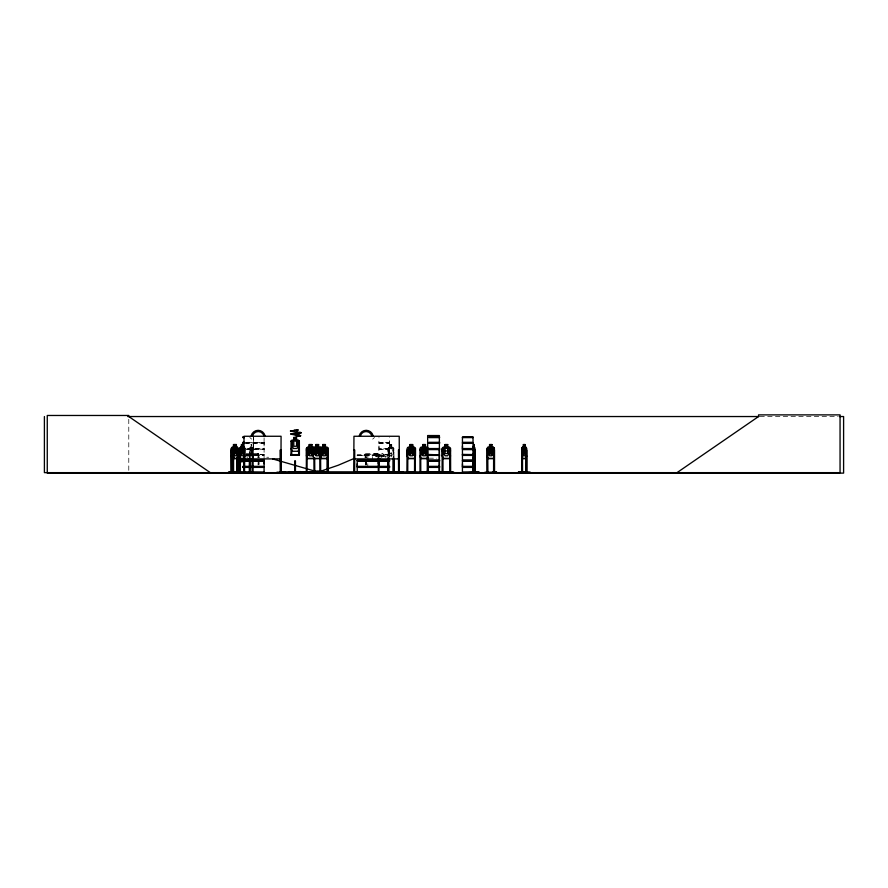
<?xml version="1.0" encoding="UTF-8"?>
<svg xmlns="http://www.w3.org/2000/svg" width="888" height="888" viewBox="0 0 888 888"><rect width="100%" height="100%" fill="white"/><g stroke="black" fill="none" stroke-linecap="round" stroke-linejoin="round"><path stroke-width="0.67" stroke-dasharray="4.44 3.33" d="M253.358 445.954L253.48 442.746M253.469 443.079L253.513 448.618L253.524 445.954M264.08 445.954L264.091 442.368L245.432 442.313M365.579 453.701L379.487 453.613L379.487 454.379L365.579 454.29C368.542 453.246 362.637 452.68 365.579 457.098M378.976 445.954L378.976 448.584L378.91 443.045L389.632 443.001L389.543 438.783M389.643 442.946L389.543 460.106M253.513 448.618L253.391 449.017M264.08 460.106L264.091 448.618L246.709 448.551M389.61 442.646L378.887 442.668L378.976 437.606M378.976 442.335L389.555 442.313L389.555 437.296M389.632 448.906L378.887 448.917L389.555 448.584L389.543 443.323M389.632 454.645L378.854 455.011L389.543 454.478M252.492 458.463L252.847 455.777M252.647 457.631L252.969 455.788M253.524 457.753L253.413 449.217L253.358 460.106M389.666 449.161L378.876 449.239L378.976 457.753M393.106 458.463L393.784 455.899M252.403 453.546L251.859 455.777L250.86 455.777L250.827 444.544M249.65 456.665L249.661 448.318L250.827 447.33M249.972 457.631L250.094 447.33M264.18 443.001L245.388 442.99M264.18 449.239L246.686 449.239M247.253 455.4L248.895 455.4M257.986 455.4L259.629 455.4M361.694 455.4L363.336 455.4M372.183 455.4L373.826 455.4M383.438 455.4L385.081 455.4M388.611 447.33L387.901 448.318L387.934 456.665M388.056 448.362L388.633 447.419M367.898 455.067L367.799 460.106M389.932 447.419L388.955 448.351L388.955 453.546L389.932 455.777L391.741 455.777L392.718 453.546L392.718 448.351L391.741 447.419M372.683 439.127L374.514 437.484M375.335 456.621L377.567 455.222L382.761 455.222L383.694 456.621L386.569 456.521L386.569 459.307M245.132 457.098C247.364 453.779 250.549 455.944 246.62 457.209M381.041 457.487C384.77 456.232 381.718 454.112 379.565 457.353C377.367 454.09 374.181 456.088 378.11 457.42M759.917 416.539L838.117 416.539M245.388 442.668L264.158 442.646M245.432 443.356L264.091 443.356L264.091 448.584M378.976 443.323L389.555 443.356M388.522 447.33L389.932 447.33L389.865 444.544L391.874 444.544L391.775 448.451L389.932 448.351M250.771 444.633L251.859 444.633M389.932 444.633L391.808 444.633M251.815 447.33L252.592 447.33M393.983 456.665L393.817 448.307L393.073 447.33L391.841 447.441M250.028 447.419L252.581 447.419L252.847 448.351M388.567 447.419L393.106 447.419L393.695 448.351M246.686 448.917L264.158 448.884M246.709 449.606L264.091 449.606M378.965 449.606L389.555 449.606L389.555 457.598M252.281 450.016L252.847 450.016M387.934 450.016L388.678 450.016L388.678 456.665M393.983 450.016L393.229 450.016L393.229 456.665M246.087 453.613L258.741 453.613L258.741 457.098M389.932 453.546L391.741 453.546M257.909 453.701L258.741 453.701M244.822 454.379L258.741 454.29M264.08 454.478L246.709 454.478L264.102 454.623M246.709 454.889L264.102 454.834M246.709 455.078L264.102 455.078M357.22 455.1L378.421 454.978L357.22 454.889L357.231 457.753M246.709 455.4L264.08 455.4M357.231 455.4L378.288 455.4M378.976 455.4L389.543 455.4M249.75 455.788L249.994 458.552M387.923 455.788L388.5 458.552M377.567 456.621L382.761 456.621L382.761 459.218M257.587 457.131L259.685 457.131M364.602 457.131L366.7 457.131M385.081 457.087L386.014 457.087M258.008 457.32L258.952 457.32M365.356 457.32L366.3 457.32M428.96 458.186L436.763 458.186M249.406 453.513L252.17 454.367L252.17 459.596M247.164 454.989L249.395 456.388M249.806 437.484L251.626 439.127M382.761 453.835L383.694 454.767M253.491 449.017L253.369 443.356M252.514 447.33L252.847 456.665M264.08 442.313L264.091 437.296M393.773 448.296L393.773 456.665M393.44 450.016L393.44 456.665M391.741 444.633L391.763 458.552M389.932 444.544L389.91 457.276M388.467 450.016L388.467 456.665M388.145 450.016L388.145 456.665M383.694 456.621L383.783 454.723L382.806 453.746L375.324 453.746L372.549 454.7L372.549 459.929M378.277 454.878L378.288 460.106M367.799 463.758L367.799 466.355M366.3 462.359L366.289 464.924M366.167 454.467L366.167 457.098M366.111 462.359L366.122 464.924M365.523 462.359L365.534 464.924M365.356 462.359L365.356 464.924M268.642 457.253L266.755 457.253M258.952 464.924L258.952 462.359L258.774 464.924M258.153 454.467L258.153 457.098M258.097 462.359L258.008 464.924M257.909 453.524L257.909 454.467M253.524 437.606L253.424 442.668L253.369 437.296M252.581 450.016L252.558 456.665M252.281 456.665L251.815 444.544L250.738 444.544L250.771 447.419M252.081 454.434L252.081 456.998M251.859 453.546C251.593 436.829 253.002 463.236 251.249 452.136C249.939 461.849 249.939 441.569 251.237 450.893L251.826 448.318L250.86 448.351L250.86 453.546M249.939 456.665L249.939 450.016L249.373 450.016L249.373 456.665M247.164 456.388L247.164 458.985M128.782 419.269L128.782 471.273M251.681 445.099L251.038 446.031L251.681 445.099M391.419 445.099L390.254 445.099L390.254 446.031L391.419 446.031L391.419 445.099"/><path stroke-width="1.33" d="M264.08 463.758L264.08 461.15L242.779 461.15M367.632 466.355L357.22 466.355L357.231 463.758M378.288 463.758L378.288 461.15M389.555 466.355L378.965 466.355L378.976 463.758M473.026 466.355L462.437 466.355L462.448 463.758M473.026 448.551L462.437 448.551L462.448 445.954M276.901 472.216L285.381 472.183M389.555 467.399L378.965 467.399L378.887 472.449L403.43 472.527L384.915 472.216M361.616 472.216L370.107 472.627M474.525 458.552L474.769 448.307L474.048 447.33M474.858 455.788L474.614 458.552L472.838 458.552M423.365 471.817L428.86 471.461M468.587 472.627L479.12 472.216L462.415 472.427L462.437 467.399L473.026 467.399M235.764 447.441L237.429 447.33L237.962 448.418L237.096 447.33M237.207 447.319L237.862 448.351L237.784 472.638L237.873 448.307M237.962 455.899L237.34 458.463L232.001 458.463L231.391 448.362M428.849 472.549L439.538 472.427M291.852 434.399L300.821 435.719L298.956 436.163M297.769 435.02L290.887 433.988M237.118 458.552L237.929 455.788L237.374 458.552L231.946 458.552L231.324 455.788M244.1 458.463L244.755 455.788L244.755 448.307L244.122 447.33M244.7 455.777L244.133 458.552L240.382 458.552L239.893 455.788L240.459 458.552M525.996 458.552L526.562 455.777L526.073 458.552L522.244 458.552L521.756 455.788L522.322 458.552M530.258 472.571L518.37 472.183L530.214 472.638M237.229 458.552L237.984 455.777M494.394 455.788L493.517 458.552L487.856 458.552L487.112 455.788L487.912 458.552M228.405 472.571L264.102 472.427L264.08 467.399L242.779 467.399M233.355 472.583L233.3 457.997M233.633 472.571L232.789 471.817L232.811 472.638L232.856 450.016L233.544 450.016L233.566 472.638M328.249 455.788L327.284 458.552L320.746 458.552L319.891 455.788L319.891 448.318L320.779 447.33L322.677 447.33L322.677 444.544L325.463 444.544L325.363 447.419L326.762 448.351L326.762 453.546L325.363 455.777L322.766 455.777L321.378 453.546M450.56 455.788L449.606 458.552L443.068 458.552L442.202 455.788M484.948 472.216L496.636 472.216L492.452 472.583M472.993 448.351L473.426 444.544M289.299 472.25L288.489 472.549L301.531 472.638L300.71 472.25M353.724 472.583L353.957 436.263L399.223 436.263L399.334 472.638L399.367 471.817M406.904 472.571L407.07 450.016L407.836 450.016L407.747 472.638M299.356 448.484L297.968 451.271L292.396 451.271L291.009 448.484M233.711 447.33L233.044 472.638M239.971 472.638L239.893 448.318L240.404 447.33L241.558 447.33M239.971 448.318L240.47 447.33M522.333 447.33L521.833 455.788M522.366 447.419L521.756 448.318L521.744 472.638M313.286 453.546L311.899 455.777L309.301 455.777L307.903 453.546L307.903 448.351L309.301 447.419L309.301 444.633L311.899 444.633M319.935 453.546L318.537 455.777L315.939 455.777L314.552 453.546L314.552 448.351L315.939 447.419L315.939 444.633L318.537 444.633M487.934 447.33L487.112 448.318L487.124 472.638M241.558 444.544L240.815 453.546L241.614 455.777L243.112 455.777L243.9 453.546L243.9 448.351L243.112 447.419L243.079 444.544M313.952 447.33L313.064 448.318L313.064 455.788L313.919 458.552M313.153 448.362L313.997 447.419L320.39 447.419L321.323 448.351L322.766 447.419L322.766 444.633L325.363 444.633M291.009 455.233L291.009 441.059L291.93 440.126L298.435 440.126L299.356 441.059L299.411 455.233L290.92 455.233L290.92 454.412L291.863 454.412L291.863 455.233M233.6 447.419L232.501 448.351L232.501 453.546M462.415 454.623L473.038 454.834M489.61 447.419L488.4 448.351L488.4 453.546L489.61 455.777L491.863 455.777L493.062 453.546L493.062 448.351L491.863 447.419L491.985 444.544L489.532 444.544L489.61 447.419L489.654 444.633L491.908 444.633M242.058 459.063L242.246 459.962M677.033 472.638L758.552 416.539L758.552 414.885L840.059 414.885L840.059 472.638L44.4 472.638L44.4 416.539M294.572 430.314L298.335 429.97L290.354 431.024L293.118 431.535M294.605 430.336L290.864 431.08M377.567 459.684L379.587 458.497M298.124 434.931L300.033 435.353M300.211 435.753L297.702 435.053M354.678 458.23L338.184 465.257L320.846 471.173M300.71 471.617L289.299 471.783L300.71 471.783M306.138 472.583L306.282 471.817M319.602 472.583L319.758 471.817M290.676 433.977L301.298 432.689M299.456 436.141L296.548 436.474M293.284 433.511L301.31 432.7L296.87 431.979M127.739 416.539L758.974 416.539M839.438 416.539L843.6 416.539L843.6 473.115L47.264 473.115L47.264 415.473L128.782 415.473L128.782 416.539L210.29 472.638M296.204 436.474L296.87 436.474M242.768 437.085L244.344 437.074M428.937 437.085L439.538 437.085M462.437 437.085L473.038 437.085M242.768 437.273L244.322 437.285M428.937 437.273L439.538 437.273M242.79 437.606L244.355 437.606M428.96 437.606L439.516 437.606M462.448 437.606L473.015 437.606M291.009 441.092L291.775 441.092L291.686 455.233M299.323 441.092L298.557 441.092L298.646 455.233M242.779 442.313L244.344 442.313M428.948 442.313L439.527 442.313M242.713 442.668L244.278 442.668M428.871 442.668L439.604 442.668M462.371 442.668L473.104 442.668M242.713 442.99L244.278 442.99M428.871 442.99L439.604 442.99M462.371 442.99L473.104 442.99M242.779 443.356L244.344 443.356M428.948 443.356L439.527 443.356M473.026 443.356L462.437 443.356L462.437 448.551M243.157 444.544L241.492 444.544L241.536 447.419M474.114 447.419L474.148 444.544L473.337 444.544L473.337 447.33M233.544 444.633L236.341 444.633M241.536 444.633L243.112 444.633M410.001 444.633L412.598 444.633L412.598 447.419L413.986 448.351L413.986 453.546L412.598 455.777L410.001 455.777L408.613 453.546L408.613 448.351L410.001 447.419L409.912 444.544L412.687 444.544L412.687 447.33L414.496 447.33L415.473 448.307L415.473 455.788L414.518 458.552L407.981 458.552L407.126 455.788L407.126 448.318L408.014 447.33L409.912 447.33M425.452 444.633L422.843 444.633L422.843 447.419L421.456 448.351L421.456 453.546L422.843 455.777L425.452 455.777L426.839 453.546L426.839 448.351L425.452 447.419L425.541 444.544L422.755 444.544L422.755 447.33L420.857 447.33L419.969 448.318L420.013 472.638M447.674 444.633L445.077 444.633L445.077 447.419L443.689 448.351L443.689 453.546L445.077 455.777L447.674 455.777L449.073 453.546L449.073 448.351L447.674 447.419L447.774 444.544L444.988 444.544L444.988 447.33L443.09 447.33L442.202 448.318L442.091 472.638L442.058 471.817M473.36 444.633L474.114 444.633M523.398 444.633L524.975 444.633M234.798 447.33L231.968 447.33L231.269 448.318L231.368 472.638M243.079 447.33L244.189 447.33M311.988 447.33L315.851 447.33L315.851 444.544L318.637 444.544L318.537 447.419L319.935 448.351L319.98 455.777L320.823 458.463L327.228 458.463M318.637 447.33L320.435 447.33L321.412 448.307L321.412 455.788L320.457 458.552L307.281 458.552L306.416 455.788M325.463 447.33L327.261 447.33L328.249 448.307L328.382 472.583M425.541 447.33L427.339 447.33L428.327 448.307M447.774 447.33L449.572 447.33L450.56 448.307L450.627 472.183M472.838 447.33L473.426 447.33M487.878 447.33L489.577 447.33M491.941 447.33L493.55 447.33L494.394 448.307L494.405 472.638M522.266 447.33L523.432 447.33M524.952 447.33L526.051 447.33L526.617 448.307L526.562 472.638M232.001 447.419L237.407 447.419M240.426 447.419L244.167 447.419M320.823 447.419L327.228 447.419L328.149 448.351M408.047 447.419L414.452 447.419M420.901 447.419L427.306 447.419M449.539 447.419L443.134 447.419L442.291 448.362L442.291 455.777M472.849 447.419L474.603 447.419M493.517 447.419L487.923 447.419L487.246 448.362L487.39 472.638M522.288 447.419L526.04 447.419M233.133 448.318L233.699 458.552L233.2 455.788M244.1 447.419L244.755 448.307M494.35 448.307L493.495 447.33M526.54 448.307L525.985 447.33M428.948 448.551L439.527 448.551M428.871 448.917L439.604 448.917M462.371 448.917L473.104 448.917M428.871 449.239L439.604 449.239M462.371 449.239L473.104 449.239M439.371 449.306L439.149 471.939M428.948 449.606L439.527 449.606M473.026 449.606L462.437 449.606L462.437 454.612L473.038 454.612L462.448 454.478M237.185 450.016L237.862 450.016M243.945 450.016L244.633 450.016M306.371 450.016L307.137 450.016L307.048 472.638M327.295 472.638L327.383 450.016L328.149 450.016M353.957 450.016L354.723 450.016L354.634 472.638M399.334 450.016L398.457 450.016L398.546 472.638M415.384 450.016L414.618 450.016L414.53 472.638M419.924 450.016L420.69 450.016L420.779 472.638M442.146 450.016L442.923 450.016L443.012 472.638M450.46 450.016L449.694 450.016L449.783 472.638M487.124 450.016L487.934 450.016M521.8 450.016L522.477 450.016L522.533 472.638M442.202 450.949L450.56 450.949M299.411 454.412L298.468 454.412L298.468 455.233M428.96 454.478L439.538 454.889M291.863 454.645L298.468 454.645M428.937 455.078L439.538 455.078M473.038 455.1L462.437 455.078L462.448 460.106L473.026 460.106M428.96 455.4L439.516 455.4M462.448 455.4L473.015 455.4M240.104 456.388L238.162 456.288L238.162 459.074L240.948 459.074L240.948 460.883L241.924 461.86M239.649 456.854L238.717 456.854L238.717 458.519L239.649 458.519M240.426 458.463L244.167 458.463M307.348 458.463L313.753 458.463M320.39 458.463L313.997 458.463L313.153 455.777L313.286 448.351L311.899 447.419L311.988 444.544L309.202 444.544L309.202 447.33L307.304 447.33L306.416 448.318L306.305 472.638M408.047 458.463L414.452 458.463M420.901 458.463L427.306 458.463M443.134 458.463L449.539 458.463M472.849 458.463L474.603 458.463M487.923 458.463L493.517 458.463M522.288 458.463L526.04 458.463M427.372 458.552L420.834 458.552L419.969 455.788M241.969 460.373L241.037 458.985L238.25 458.985L238.25 456.388M244 458.896L281.074 458.896M353.957 458.896L399.223 458.896M377.567 459.218L380.164 459.218M242.779 460.106L264.091 460.106M357.22 460.106L367.632 460.106M367.898 460.106L378.299 460.106M378.965 460.106L389.555 460.106M428.948 460.106L439.527 460.106M242.713 460.472L264.169 460.472M357.154 460.472L378.377 460.472M378.887 460.472L389.621 460.472M428.871 460.472L439.604 460.472M462.371 460.472L473.104 460.472M377.567 460.606L380.164 460.606M242.713 460.794L264.169 460.794M357.154 460.794L378.377 460.794M378.887 460.794L389.621 460.794M428.871 460.794L439.604 460.794M462.371 460.794L473.104 460.794M294.883 461.016L295.449 461.016L295.46 471.617M367.632 461.15L357.22 461.15L357.22 466.355M367.898 461.15L378.299 461.15L378.288 466.355M389.555 461.15L378.965 461.15L378.965 466.355M428.948 461.15L439.527 461.15M473.026 461.15L462.437 461.15L462.437 466.355M242.779 466.355L264.091 466.355L264.091 461.15M367.898 466.355L378.299 466.355M428.948 466.355L439.527 466.355M242.713 466.711L264.169 466.711M357.154 466.711L378.377 466.711M378.887 466.711L389.621 466.711M428.871 466.711L439.604 466.711M462.371 466.711L473.104 466.711M242.713 467.033L264.169 467.033M357.154 467.033L378.377 467.033M378.887 467.033L389.621 467.033M428.871 467.033L439.604 467.033M462.371 467.033L473.104 467.033M367.632 467.399L357.22 467.399L357.22 472.416L378.31 472.427L378.299 467.399L367.898 467.399M428.948 467.399L439.527 467.399M427.306 471.106L427.916 471.106M439.249 471.461L443.356 471.939M231.912 471.817L230.98 471.817L230.991 472.638M236.918 471.817L237.94 471.817M239.549 471.817L240.371 471.817M249.306 471.817L250.016 471.817M252.925 471.817L252.248 472.638L252.281 457.997M280.208 471.817L453.59 471.939L453.59 472.638M474.581 471.817L475.191 471.817M487.046 471.817L488.012 471.817L488.012 472.638M493.573 471.817L494.538 471.817M521.722 471.817L522.555 471.817M526.051 471.817L526.884 471.817L526.861 472.638L526.806 450.016L526.129 450.016L526.073 472.638M307.226 472.05L313.819 472.05M320.69 472.05L327.295 472.05M407.925 472.05L414.53 472.05M420.779 472.05L427.372 472.05M443.001 472.05L449.606 472.05M264.08 472.272L228.416 472.216L262.726 472.638M357.231 472.272L378.288 472.272M378.976 472.272L403.43 472.205M428.96 472.272L439.516 472.272M462.448 472.272L479.12 472.216M492.396 472.216L496.636 472.216M518.359 472.216L530.247 472.216M314.796 472.527L314.674 457.997M292.818 431.501L297.069 431.957M272.66 458.941L315.129 471.173M300.632 432.645L300 432.278M428.393 472.571L428.227 457.997M299.489 435.431L300.177 435.764M283.838 472.583L283.827 471.939M314.685 448.351L313.753 447.419L307.348 447.419L306.515 448.362L306.515 455.777M241.969 461.771L241.037 460.839L241.037 458.985M474.525 447.33L474.902 472.638M472.993 453.546L473.36 455.777L474.026 455.777L474.048 444.544M473.371 449.594L473.226 454.889L473.815 452.136C474.703 461.804 474.692 441.569 473.804 450.893L473.415 448.318L474.026 448.351L474.026 453.546L473.36 453.546L473.226 448.629M526.373 450.016L526.318 472.638M524.975 447.419L525.019 444.544L523.354 444.544L522.61 453.546L523.398 455.777L524.897 455.777L525.696 453.546L524.952 444.544M522.244 450.016L522.288 472.638M522.044 450.016L522.166 472.638M521.989 471.817L521.989 472.638M494.461 472.638L494.461 450.016L493.65 450.016L493.573 472.638M494.216 471.817L494.194 472.638M493.895 471.817L493.917 472.638M493.795 450.016L493.728 472.638M487.778 450.016L487.856 472.638M487.656 471.817L487.679 472.638M475.191 472.638L475.124 450.016L474.614 472.638M474.736 471.817L474.769 472.638M473.171 457.997L473.193 472.638M473.082 471.817L473.038 472.638M472.882 455.333L472.904 472.638M472.671 471.817L472.627 472.638M452.447 471.939L452.414 472.638M450.371 471.817L450.371 472.638M449.606 471.817L449.606 472.638M439.438 471.939L439.371 435.553L427.65 435.553L427.716 471.939M428.138 471.817L428.138 472.638M427.872 471.939L427.372 449.306L427.372 472.638M427.561 449.306L427.55 472.638M420.601 471.817L420.601 472.638M419.835 471.817L419.835 472.638M415.473 471.817L415.473 472.638M415.384 448.351L415.295 472.638M414.707 471.817L414.707 472.638M407.925 471.817L407.925 472.638M407.159 471.817L407.159 472.638M399.034 450.016L399.034 472.638M398.945 471.817L398.945 472.638M398.368 471.817L398.368 472.638M394.039 471.817L394.039 472.638L393.983 457.997M393.773 457.997L393.65 472.638M393.44 457.997L393.44 472.638M393.384 471.817L393.384 472.638M393.229 457.997L393.173 472.638M388.678 457.997L388.744 472.638M388.467 457.997L388.533 472.638M388.267 471.817L388.378 472.638M388.145 457.997L388.078 472.638M387.934 457.997L387.956 472.638M387.867 471.817L387.867 472.638M379.487 461.15L379.487 461.915M354.812 471.817L354.812 472.638M354.046 471.817L354.046 472.638M328.061 471.817L328.061 472.638M327.383 450.016L327.383 472.638M324.053 472.638L324.053 471.35L317.649 470.995L312.62 471.35L312.62 472.638M320.601 456.665L320.69 472.638M320.524 471.817L320.513 472.638M319.835 457.997L319.835 472.638M314.596 471.817L314.585 472.638M313.908 457.997L313.997 472.638M313.819 471.817L313.819 472.638M307.226 471.817L307.226 472.638M300.588 471.539L300.588 472.638M299.234 454.412L299.234 455.233M294.927 461.016L294.872 471.617M289.41 471.539L289.41 472.638M282.662 471.939L282.662 472.638M281.329 471.817L281.329 472.638M281.285 472.638L281.285 450.016L280.286 450.016L280.375 472.638M280.908 450.016L280.941 472.638L281.074 436.263L244 436.263L244 448.24M280.453 450.016L280.541 472.638M252.847 457.997L252.858 472.638M252.669 471.817L252.669 472.638M252.581 457.997L252.525 472.638M249.939 457.997L249.972 472.638M249.761 471.817L249.706 472.638M249.672 457.997L249.65 472.638M249.373 457.997L249.328 472.638M244.711 472.638L244.711 471.817L243.756 471.817L243.767 472.638M244.677 448.307L244.533 472.638M244.389 455.333L244.344 472.638M244.189 450.016L244.133 472.638M244 455.466L244 472.638M243.945 455.333L243.9 472.638M240.382 472.638L240.304 450.016L239.616 450.016L239.616 472.638M240.115 471.817L240.115 472.638M239.86 450.016L239.816 472.638M237.607 450.016L237.54 472.638M237.429 450.016L237.374 472.638M237.185 457.997L237.14 472.638M236.996 457.997L236.93 472.638M236.397 447.33L236.397 444.544L233.466 444.544L233.544 447.419M236.319 444.544L236.275 447.419L237.14 448.351L237.14 453.546L236.341 455.777L234.854 455.777L234.055 453.546L234.798 444.544M235.12 445.099L235.12 446.031M233.6 444.633L233.6 450.949M231.912 472.638L231.846 450.016L231.058 450.016L231.169 472.638M231.668 450.016L231.735 472.638M231.535 471.817L231.535 472.638M314.308 471.228A622.566 65.978 32.4 0 1 295.238 471.617M251.226 435.631A7.126 7.126 0 0 1 265.001 435.631M252.481 435.941A5.95 5.95 0 0 1 263.98 435.941M359.307 435.631A7.126 7.126 0 0 1 373.093 435.631M360.339 435.941A5.95 5.95 0 0 1 371.839 435.941M236.896 454.734L235.509 452.136L234.121 454.845L235.165 451.526L234.243 448.296L235.475 450.893L236.841 448.34L235.82 451.537L236.896 454.734M243.656 454.734L242.269 452.136L240.881 454.845L241.924 451.526L241.003 448.296L242.235 450.893L243.601 448.34L242.579 451.537L243.656 454.734M525.652 454.734L524.253 452.136L522.877 454.845L523.92 451.526L522.999 448.296L524.897 448.351L524.897 453.546L523.398 453.546L523.398 448.351L524.231 450.893L525.585 448.34L524.575 451.537L525.652 454.734M492.907 454.734L492.085 454.745L490.809 452.136C490.021 456.576 486.901 454.878 490.287 451.526C487.101 448.362 489.943 446.642 490.764 450.893C491.552 446.642 494.583 448.351 491.286 451.537L492.907 454.734M313.031 454.734L312.077 454.745L310.611 452.136C309.557 456.343 306.116 455.511 310.012 451.526C306.327 448.329 309.612 446.664 310.556 450.893C311.61 446.886 314.94 447.73 311.166 451.537L313.031 454.734M319.68 454.734L318.725 454.745L317.249 452.136C316.195 456.343 312.765 455.511 316.661 451.526C312.976 448.329 316.261 446.664 317.205 450.893C318.259 446.886 321.578 447.73 317.804 451.537L319.68 454.734M326.507 454.734L325.552 454.745L324.076 452.136C323.021 456.343 319.591 455.511 323.487 451.526C319.802 448.329 323.088 446.664 324.031 450.893C325.086 446.886 328.405 447.73 324.631 451.537L326.507 454.734M413.741 454.734L412.842 454.823L411.311 452.136C410.256 456.343 406.826 455.511 410.722 451.526C407.026 448.329 410.312 446.664 411.266 450.893C412.321 446.886 415.639 447.73 411.866 451.537L413.741 454.734M426.584 454.734L425.685 454.823L424.153 452.136C422.954 456.377 419.758 455.466 423.565 451.526C419.88 448.329 423.165 446.664 424.109 450.893C425.163 446.886 428.493 447.73 424.719 451.537L426.584 454.734M297.968 446.253L297.036 448.484L293.329 448.484L292.396 446.253L292.396 441.059L293.784 440.126L293.784 437.351L296.57 437.351L296.57 440.126L297.968 441.059L297.968 446.253M473.038 437.296L462.437 437.296L462.448 442.313L473.026 442.313L473.026 437.296M296.115 437.806L294.25 437.806L294.25 438.739L296.115 438.739L296.115 437.806M296.57 441.059L293.784 441.059L293.784 446.253L296.57 446.253L296.57 441.059M236.075 445.099L233.966 445.099L233.966 446.031L236.075 446.031L236.075 445.099M242.846 445.099L241.88 445.099L241.88 446.031L242.846 446.031L242.846 445.099M311.433 445.099L309.757 445.099L309.757 446.031L311.433 446.031L311.433 445.099M318.071 445.099L316.406 445.099L316.406 446.031L318.071 446.031L318.071 445.099M324.908 445.099L323.232 445.099L323.232 446.031L324.908 446.031L324.908 445.099M412.132 445.099L410.467 445.099L410.467 446.031L412.132 446.031L412.132 445.099M424.986 445.099L423.31 445.099L423.31 446.031L424.986 446.031L424.986 445.099M447.219 445.099L445.543 445.099L445.543 446.031L447.219 446.031L447.219 445.099M491.453 445.099L490.01 445.099L490.01 446.031L491.453 446.031L491.453 445.099M524.63 445.099L523.665 445.099L523.665 446.031L524.63 446.031L524.63 445.099M236.341 448.351L234.854 448.351L234.854 453.546L236.341 453.546L236.341 448.351M243.112 448.351L241.614 448.351L241.614 453.546L243.112 453.546L243.112 448.351M311.899 448.351L309.301 448.351L309.301 453.546L311.899 453.546L311.899 448.351M318.537 448.351L315.939 448.351L315.939 453.546L318.537 453.546L318.537 448.351M325.363 448.351L322.766 448.351L322.766 453.546L325.363 453.546L325.363 448.351M412.598 448.351L410.001 448.351L410.001 453.546L412.598 453.546L412.598 448.351M425.452 448.351L422.843 448.351L422.843 453.546L425.452 453.546L425.452 448.351M447.674 448.351L445.077 448.351L445.077 453.546L447.674 453.546L447.674 448.351M491.863 448.351L489.61 448.351L489.61 453.546L491.863 453.546L491.863 448.351"/></g></svg>
